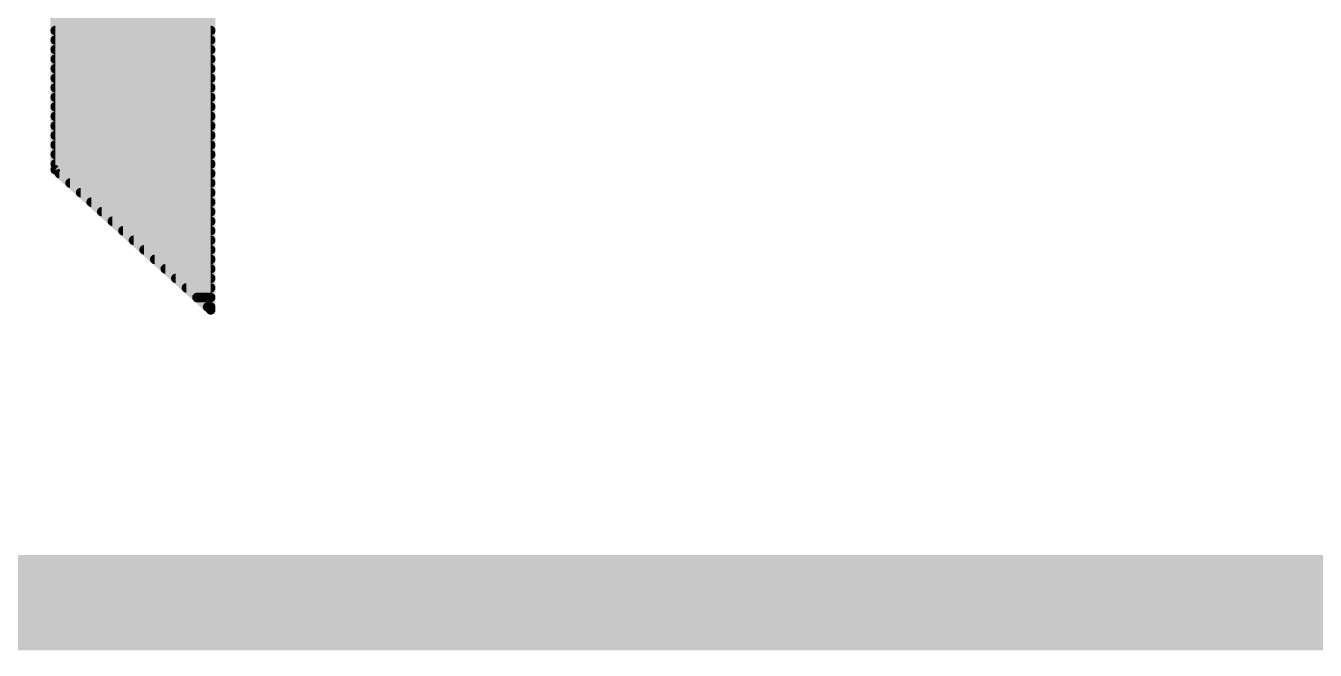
# Model space of a CAD drawing. Extents: x -27 to 95, y -17 to 50.
# Drawn here: x 65.967 to 69.4, y -0.127 to 1.537 of the extents above; entities that cross this region are included whole.
import ezdxf

# ---------------------------------------------------------------- set-up
doc = ezdxf.new("R2010")
doc.units = 0
for name, color, linetype in [('1', 12, 'CONTINUOUS'), ('16', 132, 'CONTINUOUS'), ('20', 53, 'CONTINUOUS'), ('21', 41, 'CONTINUOUS')]:
    doc.layers.add(name, color=color, linetype=linetype)

msp = doc.modelspace()

# ---------------------------------------------------------------- linework, layer by layer
at = {"layer": '1', "const_width": 0.254}
msp.add_lwpolyline([(91.44, 0), (2.54, 0)], dxfattribs=at)
at = {"layer": '16', "const_width": 0.254}
msp.add_lwpolyline([(91.44, 0), (2.54, 0)], dxfattribs=at)
at = {"layer": '20', "const_width": 0.254}
msp.add_lwpolyline([(2.54, 0), (91.44, 0)], dxfattribs=at)
at = {"layer": '21', "const_width": 0.0254}
for points in [[(66.0451, 1.1532), (66.0451, 3.2106)], [(66.4591, 2.2098), (66.4591, 0.7798)], [(66.0451, 1.5494), (66.4591, 1.5494)], [(66.0451, 1.524), (66.4591, 1.524)], [(66.0451, 1.4986), (66.4591, 1.4986)], [(66.0451, 1.4732), (66.4591, 1.4732)], [(66.0451, 1.4478), (66.4591, 1.4478)], [(66.0451, 1.4224), (66.4591, 1.4224)], [(66.0451, 1.397), (66.4591, 1.397)], [(66.0451, 1.3716), (66.4591, 1.3716)], [(66.0451, 1.3462), (66.4591, 1.3462)], [(66.0451, 1.3208), (66.4591, 1.3208)], [(66.0451, 1.2954), (66.4591, 1.2954)], [(66.0451, 1.27), (66.4591, 1.27)], [(66.0451, 1.2446), (66.4591, 1.2446)], [(66.0451, 1.2192), (66.4591, 1.2192)], [(66.0451, 1.1938), (66.4591, 1.1938)], [(66.0451, 1.1684), (66.4591, 1.1684)], [(66.4591, 0.7798), (66.0451, 1.1532)], [(66.0564, 1.143), (66.4591, 1.143)], [(66.0846, 1.1176), (66.4591, 1.1176)], [(66.1127, 1.0922), (66.4591, 1.0922)], [(66.1409, 1.0668), (66.4591, 1.0668)], [(66.1691, 1.0414), (66.4591, 1.0414)], [(66.1972, 1.016), (66.4591, 1.016)], [(66.2254, 0.9906), (66.4591, 0.9906)], [(66.2535, 0.9652), (66.4591, 0.9652)], [(66.2817, 0.9398), (66.4591, 0.9398)], [(66.3099, 0.9144), (66.4591, 0.9144)], [(66.338, 0.889), (66.4591, 0.889)], [(66.3662, 0.8636), (66.4591, 0.8636)], [(66.3944, 0.8382), (66.4591, 0.8382)], [(66.4225, 0.8128), (66.4591, 0.8128)], [(66.4507, 0.7874), (66.4591, 0.7874)]]:
    msp.add_lwpolyline(points, dxfattribs=at)
at = {"layer": '21', "const_width": 0.0127}
for points in [[(66.0451, 1.5304, 1), (66.0451, 1.5176)], [(66.0451, 1.505, 1), (66.0451, 1.4923)], [(66.4591, 1.5176, 1), (66.4591, 1.5304)], [(66.4591, 1.4923, 1), (66.4591, 1.505)], [(66.0451, 1.4796, 1), (66.0451, 1.4668)], [(66.4591, 1.4668, 1), (66.4591, 1.4796)], [(66.0451, 1.4542, 1), (66.0451, 1.4414)], [(66.4591, 1.4414, 1), (66.4591, 1.4542)], [(66.0451, 1.4288, 1), (66.0451, 1.4161)], [(66.0451, 1.4034, 1), (66.0451, 1.3906)], [(66.4591, 1.4161, 1), (66.4591, 1.4288)], [(66.4591, 1.3906, 1), (66.4591, 1.4034)], [(66.0451, 1.378, 1), (66.0451, 1.3653)], [(66.4591, 1.3653, 1), (66.4591, 1.378)], [(66.0451, 1.3526, 1), (66.0451, 1.3398)], [(66.4591, 1.3398, 1), (66.4591, 1.3526)], [(66.0451, 1.3272, 1), (66.0451, 1.3144)], [(66.0451, 1.3018, 1), (66.0451, 1.2891)], [(66.4591, 1.3144, 1), (66.4591, 1.3272)], [(66.4591, 1.2891, 1), (66.4591, 1.3018)], [(66.0451, 1.2764, 1), (66.0451, 1.2636)], [(66.4591, 1.2636, 1), (66.4591, 1.2764)], [(66.0451, 1.251, 1), (66.0451, 1.2383)], [(66.4591, 1.2383, 1), (66.4591, 1.251)], [(66.0451, 1.2256, 1), (66.0451, 1.2128)], [(66.0451, 1.2002, 1), (66.0451, 1.1874)], [(66.4591, 1.2128, 1), (66.4591, 1.2256)], [(66.4591, 1.1874, 1), (66.4591, 1.2002)], [(66.0451, 1.1748, 1), (66.0451, 1.1621)], [(66.4591, 1.1621, 1), (66.4591, 1.1748)], [(66.0494, 1.1579, 1), (66.0408, 1.1485)], [(66.0388, 1.1532, 1), (66.0515, 1.1532)], [(66.0564, 1.1494, 1), (66.0564, 1.1366)], [(66.4591, 1.1366, 1), (66.4591, 1.1494)], [(66.0846, 1.124, 1), (66.0846, 1.1113)], [(66.1127, 1.0986, 1), (66.1127, 1.0858)], [(66.4591, 1.1113, 1), (66.4591, 1.124)], [(66.4591, 1.0858, 1), (66.4591, 1.0986)], [(66.1409, 1.0732, 1), (66.1409, 1.0604)], [(66.4591, 1.0604, 1), (66.4591, 1.0732)], [(66.1691, 1.0478, 1), (66.1691, 1.0351)], [(66.4591, 1.0351, 1), (66.4591, 1.0478)], [(66.1972, 1.0224, 1), (66.1972, 1.0096)], [(66.2254, 0.997, 1), (66.2254, 0.9843)], [(66.4591, 1.0096, 1), (66.4591, 1.0224)], [(66.4591, 0.9843, 1), (66.4591, 0.997)], [(66.2535, 0.9716, 1), (66.2535, 0.9589)], [(66.4591, 0.9589, 1), (66.4591, 0.9716)], [(66.2817, 0.9462, 1), (66.2817, 0.9335)], [(66.4591, 0.9335, 1), (66.4591, 0.9462)], [(66.3099, 0.9207, 1), (66.3099, 0.9081)], [(66.338, 0.8953, 1), (66.338, 0.8827)], [(66.4591, 0.9081, 1), (66.4591, 0.9207)], [(66.4591, 0.8827, 1), (66.4591, 0.8953)], [(66.3662, 0.87, 1), (66.3662, 0.8573)], [(66.4591, 0.8573, 1), (66.4591, 0.87)], [(66.3944, 0.8446, 1), (66.3944, 0.8319)], [(66.4225, 0.8192, 1), (66.4225, 0.8065)], [(66.4591, 0.8319, 1), (66.4591, 0.8446)], [(66.4591, 0.8065, 1), (66.4591, 0.8192)], [(66.4507, 0.7937, 1), (66.4507, 0.7811)], [(66.4548, 0.7751, 1), (66.4634, 0.7845)], [(66.4591, 0.7811, 1), (66.4591, 0.7937)], [(66.4528, 0.7798, 1), (66.4655, 0.7798)]]:
    msp.add_lwpolyline(points, format="xyb", dxfattribs=at)

doc.saveas('drawing.dxf')
